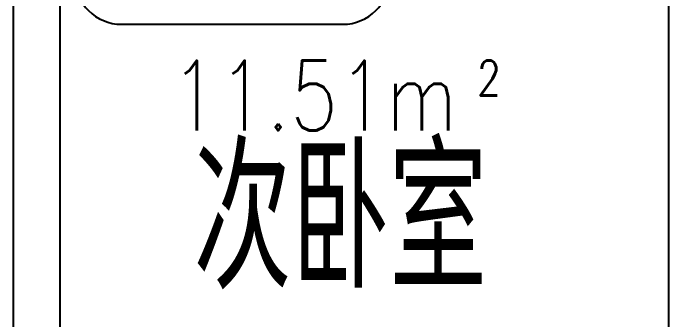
# Model space of a CAD drawing. Header units: millimetres. Extents: x 1143 to 39838, y 578 to 35727.
# Drawn here: x 24076 to 26892, y 7483 to 8800 of the extents above; entities that cross this region are included whole.
import ezdxf
from ezdxf.enums import TextEntityAlignment as Align

# ---------------------------------------------------------------- set-up
doc = ezdxf.new("R2010")
doc.units = ezdxf.units.MM
for name, color, linetype in [('JJ', 8, 'Continuous'), ('PUB_TEXT', 7, 'Continuous'), ('PUB_WINDW', 7, 'Continuous'), ('T', 7, 'Continuous'), ('WALL', 255, 'Continuous')]:
    doc.layers.add(name, color=color, linetype=linetype)
doc.styles.add('DIM_FONT', font='SIMPLEX', dxfattribs={"width": 0.8})
doc.styles.add('HZ', font='txt', dxfattribs={"width": 0.7, "height": 5, "bigfont": 'hztxt'})
doc.styles.get("Standard").update_dxf_attribs({"font": 'arial.ttf'})

# ---------------------------------------------------------------- blocks, each defined once
blk = doc.blocks.new('A$C2EAD2DD6')
at = {"layer": 'JJ'}
blk.add_line((2090, 250, -1600), (2090, 1200, -1600), dxfattribs=at)
for centre, start, end in [((1890, 1200, -1600), 360, 90), ((1890, 250, -1600), 270, 360)]:
    blk.add_arc(centre, 200, start, end, dxfattribs=at)
at = {"style": 'DIM_FONT', "width": 0.8, "flags": 9}
for tag in ['XSIZE', 'YSIZE']:
    blk.add_attdef(tag, (0, 1450, -1600), '', height=0.5, rotation=315, dxfattribs=at)
blk = doc.blocks.new('1T4F81聚福元')
at = {"layer": 'WALL'}
for p, q in [((-1113, -18389.6), (-1113, -23000)), ((-913, -18589.6), (-913, -22989.6)), ((1703, -23189.6), (1703, -18589.6))]:
    blk.add_line(p, q, dxfattribs=at)
at = {"layer": 'JJ', "rotation": 270}
blk.add_blockref('A$C2EAD2DD6', (-897.4, -18596.6, 1600), dxfattribs=at)
at = {"style": 'DIM_FONT', "oblique": -180, "text_generation_flag": 4, "width": 0.8, "flags": 9}
for tag, p, rotation in [('XSIZE', (1326.3, -15051.1), 135), ('YSIZE', (1326.3, -15051.1), 135), ('XSIZE', (3900.1, -18100), 45), ('YSIZE', (3900.1, -18100), 45)]:
    blk.add_attdef(tag, p, '', height=0.5, rotation=rotation, dxfattribs=at)
at = {"layer": 'JJ', "oblique": -180, "text_generation_flag": 4, "width": 0.8, "flags": 9}
for p in [(1764.7, -14093.6), (2339, -19893.8)]:
    blk.add_attdef('XSIZE', p, '', height=0.441, dxfattribs=at)
blk.add_attdef('XSIZE', (-13521.8, -18540), '', height=0.441, rotation=90, dxfattribs=at)
at = {"layer": 'PUB_TEXT', "style": 'DIM_FONT', "width": 0.8}
blk.add_text('11.51m', height=300, dxfattribs=at).set_placement((796.6, -20992.1), align=Align.MIDDLE_RIGHT)
blk.add_text(' 2', height=150, dxfattribs=at).set_placement((796.6, -20992.1))
at = {"layer": 'T', "style": 'HZ', "width": 0.7}
blk.add_text('次卧室', height=600, dxfattribs=at).set_placement((-338, -21822))

msp = doc.modelspace()

# ---------------------------------------------------------------- block references
at = {"layer": 'PUB_WINDW'}
msp.add_blockref('1T4F81聚福元', (25189.3, 29439.1), dxfattribs=at)

doc.saveas('drawing.dxf')
